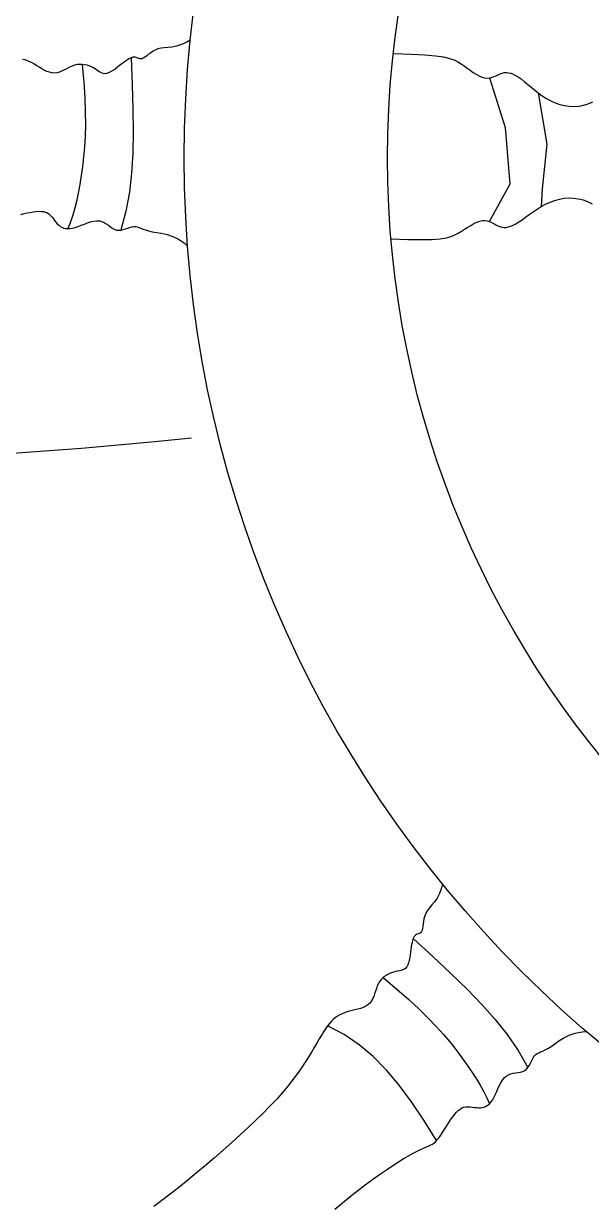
# Model space of a CAD drawing. Header units: inches. Extents: x 7.5 to 50, y 15.4 to 40.2.
# Drawn here: x 10.0119 to 10.0422, y 21.3504 to 21.4133 of the extents above; entities that cross this region are included whole.
import ezdxf

# ---------------------------------------------------------------- set-up
doc = ezdxf.new("R2010")
doc.units = ezdxf.units.IN
doc.header["$MEASUREMENT"] = 0
doc.layers.add('02', color=2, linetype='Continuous')

msp = doc.modelspace()

# ---------------------------------------------------------------- linework, layer by layer
at = {"layer": '02'}
for points in [[(10.02078442000317, 21.41246114928177), (10.02060704752336, 21.41235122348841), (10.02030916539486, 21.41221470597626), (10.02004297594073, 21.4121324031959), (10.01980487121734, 21.41208855932306), (10.01959124421234, 21.4120674185771), (10.01939848744775, 21.41205322514831), (10.01922299344557, 21.41203022322694), (10.01906167603563, 21.41198627215014), (10.01891353358048, 21.41192369172601), (10.01877808551769, 21.41184841688042), (10.01865485151763, 21.41176638256835), (10.0185433505522, 21.41168352373021), (10.01844310275744, 21.41160577529187), (10.01835362733807, 21.41153907219374), (10.0182744434988, 21.41148934937625), (10.01820485600735, 21.41146084787866), (10.01814330862369, 21.41145103317937), (10.01808802950661, 21.41145567685559), (10.01803724728058, 21.41147055049911), (10.0179891908029, 21.41149142567262), (10.01794208823237, 21.41151407396789), (10.01789416842627, 21.41153426696216), (10.01784366000908, 21.41154777623266), (10.01778899533208, 21.41155107813498), (10.01772942491341, 21.41154346818181), (10.01766440276521, 21.41152494662052), (10.01759338313247, 21.41149551374216), (10.01751582049298, 21.41145516982321), (10.01743116885888, 21.41140391509649), (10.01733888270798, 21.41134174988216), (10.01723841651808, 21.41126867444215), (10.0171297013713, 21.41118543914596), (10.01701457709539, 21.41109579490982), (10.01689536128658, 21.41100424271387), (10.01677437014411, 21.41091528359645), (10.01665392149705, 21.4108334185377), (10.01653633177745, 21.41076314857597), (10.01642391834873, 21.41070897470596), (10.01631899834144, 21.41067539792235), (10.01622309330384, 21.41066553262605), (10.01613454455043, 21.41067694663904), (10.01605089874472, 21.41070582118952), (10.01596970161888, 21.41074833746203), (10.01588849937077, 21.41080067668478), (10.01580483843106, 21.4108590200423), (10.0157162649976, 21.41091954877735), (10.01562032526824, 21.41097844405991), (10.01551520153414, 21.41103225062503), (10.01540162278804, 21.41107896710415), (10.01528095434885, 21.41111695566466), (10.01515456083695, 21.41114457845939), (10.01502380757126, 21.41116019764119), (10.01489006010349, 21.41116217534833), (10.01475468282121, 21.41114887374821), (10.01461904150899, 21.41111865497911), (10.01448422744404, 21.41107110923), (10.01435023829806, 21.41101073864517), (10.0142167986324, 21.41094327343414), (10.01408363254274, 21.41087444377732), (10.01395046412478, 21.4108099798697), (10.01381701793986, 21.41075561187714), (10.01368301785084, 21.41071707002371), (10.01354818841907, 21.41070008446074), (10.01341239087748, 21.41070870270156), (10.013276036405, 21.41074024141668), (10.01313967215362, 21.41079033456587), (10.01300384667235, 21.41085461613799), (10.01286910757887, 21.41092872009282), (10.01273600295651, 21.41100828041923), (10.01260508065577, 21.41108893109155), (10.01247688852715, 21.41116630608409), (10.01235161027405, 21.4112366762212), (10.01222797347697, 21.41129885975639), (10.01210434110369, 21.41135231177865), (10.01197907635476, 21.41139648742061), (10.01185054219793, 21.41143084178581)], [(10.03164810086134, 21.41174458273705), (10.03255577412899, 21.41171483798204), (10.0332786955824, 21.41167370029977), (10.03384325913618, 21.41162140074554), (10.03427585847209, 21.41155817040377), (10.03460288750473, 21.41148424031523), (10.03485074014868, 21.41139984154976), (10.03504581008571, 21.41130520517724), (10.0352144909976, 21.41120056226752), (10.03537863520439, 21.4110869404332), (10.03554192608687, 21.41096855350148), (10.03570350636262, 21.4108504118714), (10.0358625180507, 21.41073752589833), (10.03601810270454, 21.41063490598132), (10.0361694030417, 21.41054756250484), (10.03631556108127, 21.41048050585338), (10.0364557186095, 21.41043874639687), (10.03658930402714, 21.41042550221861), (10.0367168893991, 21.41043682206615), (10.03683933317195, 21.41046696240043), (10.03695749355945, 21.4105101796387), (10.03707222877535, 21.41056073025644), (10.03718439703341, 21.41061287068548), (10.0372948567802, 21.41066085735762), (10.03740446599665, 21.4106989467338), (10.03751418464351, 21.41072223019106), (10.03762537780683, 21.41072913888744), (10.03773951231967, 21.41071893892619), (10.03785805501509, 21.41069089638146), (10.03798247226047, 21.41064427735652), (10.03811423088889, 21.41057834795462), (10.03825479750055, 21.41049237424992), (10.03840563916135, 21.41038562236023), (10.03856789604294, 21.41025837681915), (10.03874140283558, 21.41011499595439), (10.03892566803376, 21.40996085658222), (10.03912020036484, 21.40980133550435), (10.03932450832333, 21.40964180949337), (10.03953810040372, 21.40948765535101), (10.03976048486772, 21.40934424987896), (10.03999117044265, 21.4092169698644), (10.04022948261815, 21.40911047939986), (10.04047401509713, 21.40902659172676), (10.04072317904326, 21.40896640739189), (10.04097538538742, 21.4089310269275), (10.04122904506045, 21.40892155089492), (10.04148256876039, 21.40893907982642), (10.04173436741809, 21.40898471423967), (10.04198285219724, 21.40905955471059), (10.04222649549599, 21.40916350016156)], [(10.01502380757126, 21.41116019764119), (10.01510651343967, 21.410214758923), (10.01516050477046, 21.40937133547519), (10.01518861231859, 21.40861687842077), (10.01519366800319, 21.40793833894092), (10.01517850257921, 21.40732266818774), (10.01514594726729, 21.40675681734243), (10.01509883352089, 21.40622773752799), (10.01503999232779, 21.40572237991106), (10.01497181136626, 21.40523050374137), (10.01489490437786, 21.40475310045546), (10.01480944109614, 21.4042939696166), (10.01471559148747, 21.40385691072985), (10.01461352551821, 21.40344572332939), (10.01450341315473, 21.40306420694939), (10.01438542436342, 21.40271616112401), (10.01425972911063, 21.40240538537288)], [(10.01762889283243, 21.41151023018134), (10.01768517358693, 21.41007656676189), (10.01772677762899, 21.40876637231228), (10.01774327880236, 21.40755868254306), (10.01772425095084, 21.40643253317936), (10.01765926745254, 21.40536695996085), (10.01753790215123, 21.40434099859809), (10.01734972842502, 21.40333368481621), (10.01708432011771, 21.40232405435487)], [(10.0367168893991, 21.41043682206615), (10.03756145229097, 21.40780494012248), (10.03780911680776, 21.4047692237447), (10.03672678470145, 21.40279640483747)], [(10.03932450832333, 21.40964180949337), (10.03977706823031, 21.40690134694993), (10.03953214226755, 21.40452222449782), (10.03948319009039, 21.40357966441039)], [(10.03146038231905, 21.40185328978365), (10.03236802112776, 21.40182250977629), (10.0330920771649, 21.4018154034358), (10.03365887053776, 21.4018299821411), (10.03409472088794, 21.40186425730023), (10.03442594808991, 21.40191624030664), (10.03467887178528, 21.40198394256837), (10.03487981208134, 21.40206537546434), (10.03505508861969, 21.40215855040257), (10.03522643637377, 21.40226098652889), (10.03539725024718, 21.40236823398406), (10.035566340941, 21.4024753506466), (10.0357325184578, 21.40257739440964), (10.035894593033, 21.40266942315171), (10.03605137536767, 21.40274649478048), (10.03620167499873, 21.40280366715994), (10.03634430286008, 21.40283599819774), (10.03647847384679, 21.40284031505249), (10.03660502195823, 21.40282052206127), (10.03672518631908, 21.40278229288484), (10.03684020558837, 21.40273130114034), (10.03695131889078, 21.40267322045944), (10.03705976511817, 21.40261372447382), (10.03716678316238, 21.40255848681515), (10.03727361191529, 21.40251318112966), (10.03738153590354, 21.40248264118524), (10.0374920219602, 21.4024683414256), (10.03760658255312, 21.4024709164161), (10.0377267296845, 21.40249100075122), (10.03785397582221, 21.40252922901087), (10.03798983320127, 21.40258623576043), (10.03813581452238, 21.40266265559436), (10.03829343155491, 21.40275912307803), (10.03846380374859, 21.40287527837169), (10.03864647545385, 21.40300678378222), (10.03884059870149, 21.40314830721142), (10.03904532435815, 21.40329451653194), (10.03925980445462, 21.40344007964556), (10.03948319009039, 21.40357966441039), (10.03971463259774, 21.40370793871367), (10.03995328377466, 21.40381957047172), (10.04019815991166, 21.40390995084559), (10.04044773713219, 21.40397736428091), (10.04070035651791, 21.40402081852623), (10.04095435938331, 21.40403932134465), (10.04120808681007, 21.40403188047018), (10.04145987987983, 21.40399750365138), (10.04170807967427, 21.40393519865135), (10.04195102774072, 21.4038439732041), (10.04218720625619, 21.40372402990139)], [(10.01175585952121, 21.40316279163486), (10.01192805966827, 21.40320163226821), (10.01209671380463, 21.40323829186051), (10.01225923099089, 21.4032706798254), (10.0124146566214, 21.40329706853041), (10.01256244610529, 21.40331582107425), (10.01270205438602, 21.40332530057018), (10.01283293687272, 21.40332387013147), (10.01295454827602, 21.40330989284227), (10.01306634400505, 21.4032817318304), (10.01316777923609, 21.40323775019457), (10.01325876293237, 21.40317722035358), (10.01334102223161, 21.40310305191921), (10.0134167378256, 21.40301906382334), (10.01348809063899, 21.40292907502695), (10.01355726159643, 21.40283690443281), (10.01362643185536, 21.40274637100189), (10.01369778210762, 21.40266129365151), (10.01377349351066, 21.40258549131355), (10.01385547434445, 21.40252219187929), (10.01394454277585, 21.4024722589758), (10.01404124409425, 21.4024359652041), (10.01414612452033, 21.40241358313612), (10.01425972911063, 21.40240538537288), (10.01438260338734, 21.40241164450087), (10.01451529333833, 21.402432633092), (10.01465834448579, 21.4024686237473), (10.01481171142775, 21.40251888887102), (10.01497298669535, 21.40257870008023), (10.0151391714299, 21.40264232886799), (10.01530726700555, 21.40270404665458), (10.01547427526209, 21.40275812491851), (10.015637197108, 21.40279883510917), (10.01579303461592, 21.40282044867596), (10.01593878869432, 21.40281723708282), (10.01607236945535, 21.40278565420264), (10.01619532033335, 21.40273088358769), (10.01631009350064, 21.40266029122828), (10.01641914089675, 21.40258124310018), (10.01652491446118, 21.4025011051937), (10.01662986636627, 21.40242724347005), (10.01673644831869, 21.40236702391955), (10.01684711272362, 21.40232781251795), (10.01696353922132, 21.40231474728458), (10.01708432011771, 21.40232405435487), (10.01720727565232, 21.40234973195144), (10.01733022606465, 21.40238577822416), (10.01745099112856, 21.40242619139568), (10.01756739154923, 21.40246496963042), (10.0176772471005, 21.40249611112191), (10.01777837802189, 21.40251361404913), (10.01787004763725, 21.40251303345682), (10.01795729160774, 21.40249615175086), (10.018046588446, 21.40246630815924), (10.01814441713038, 21.4024268419245), (10.01825725640635, 21.40238109230373), (10.01839158501941, 21.40233239855403), (10.01855388124938, 21.40228409988882), (10.01875062430742, 21.40223953556521), (10.01898574763442, 21.4021992265854), (10.01925300322007, 21.40215242090304), (10.01954359844792, 21.4020855482169), (10.01984874046872, 21.40198503825483), (10.02015963643323, 21.40183732071561), (10.02046749302651, 21.40162882531255), (10.02064295722636, 21.40146117416695)], [(10.03422040659468, 21.3674517971023), (10.03417271449695, 21.3672486465886), (10.0340586125804, 21.36694147969789), (10.03392858504782, 21.36669505833667), (10.03379122195299, 21.36649569065154), (10.03365511358249, 21.36632968478913), (10.03352885022293, 21.36618334889605), (10.03342102192807, 21.36604299111892), (10.03333803154062, 21.36589784440836), (10.0332775300322, 21.36574884081453), (10.0332349811634, 21.36559983722069), (10.03320584846194, 21.36545469049558), (10.03318559545557, 21.36531725749334), (10.03316968590486, 21.3651913950827), (10.03315358357037, 21.36508096010326), (10.0331327515142, 21.36498980946741), (10.03310369937214, 21.36492045009178), (10.03306711865122, 21.36486998934667), (10.03302474696654, 21.36483418469394), (10.03297832123469, 21.36480879356638), (10.03292957907076, 21.36478957342585), (10.03288025785702, 21.36477228173423), (10.03283209497574, 21.36475267592429), (10.03278682757634, 21.36472651344335), (10.03274583890568, 21.3646901945696), (10.03270909729878, 21.36464269080276), (10.03267621648963, 21.36458361645888), (10.03264681021216, 21.36451258583944), (10.03262049243319, 21.36442921326049), (10.03259687735233, 21.36433311303805), (10.03257557870354, 21.36422389948817), (10.03255621045361, 21.3641011869269), (10.03253819355275, 21.36396545745917), (10.03252017641905, 21.36382066436014), (10.03250061515252, 21.36367162873754), (10.03247796538751, 21.36352317164089), (10.03245068252551, 21.36338011416334), (10.03241722243371, 21.36324727738353), (10.03237604097928, 21.36312948239462), (10.03232559356372, 21.36303155026068), (10.03226475421804, 21.36295675932448), (10.03219406986143, 21.36290221692722), (10.03211450580972, 21.36286348767423), (10.03202702737878, 21.3628361361854), (10.03193259941879, 21.36281572703698), (10.03183218724559, 21.36279782483431), (10.03172675594221, 21.36277799419728), (10.03161727105732, 21.36275179971668), (10.03150489045772, 21.36271551308997), (10.03139154454227, 21.36266823438306), (10.03127935695927, 21.36260977075396), (10.03117045112419, 21.36253992936069), (10.03106695021967, 21.36245851736127), (10.03097097789402, 21.36236534191372), (10.0308846575627, 21.36226021019062), (10.03081011240835, 21.36214292932087), (10.03074840437154, 21.36201398143854), (10.03069634832907, 21.36187654845086), (10.03064969721715, 21.36173448722653), (10.03060420443769, 21.36159165463429), (10.03055562315974, 21.36145190752828), (10.03049970631952, 21.36131910277724), (10.03043220731895, 21.36119709724986), (10.03034887909423, 21.36108974781488), (10.0302467616694, 21.36099981856493), (10.03012804318684, 21.36092570245925), (10.02999619794543, 21.36086469969556), (10.02985470094251, 21.36081411047159), (10.02970702647696, 21.36077123497049), (10.02955664977896, 21.36073337340455), (10.02940704491454, 21.36069782597148), (10.02926168711389, 21.36066189282534), (10.02912334287073, 21.3606230670495), (10.02899194815661, 21.36057961302246), (10.02886673043947, 21.36052998802294), (10.02874691788572, 21.36047264928599), (10.02863173842895, 21.36040605406121), (10.02852041953708, 21.36032865962731), (10.02841218937653, 21.36023892320478), (10.02830627541523, 21.36013530207234), (10.02820177729706, 21.36001647846675), (10.0280972791789, 21.35988203455887), (10.02799123669508, 21.35973177749216), (10.02788210571277, 21.3595655144392), (10.02776834163348, 21.35938305257256), (10.02764840055722, 21.35918419902115), (10.02752073788549, 21.35896876095754), (10.02738380925263, 21.35873654555432), (10.02723594177048, 21.35848752063718), (10.02707494776229, 21.35822229692091), (10.02689851079601, 21.35794164574433), (10.02670431420672, 21.35764633848991), (10.02649004156235, 21.35733714654013), (10.02625337643082, 21.3570148412629), (10.02599200238007, 21.35668019401161), (10.02570360297802, 21.35633397619782), (10.02538663385901, 21.35597699130555), (10.02504263938869, 21.35561017141405), (10.02467393599915, 21.35523448074779), (10.02428284012246, 21.35485088348756), (10.02387166819069, 21.35446034387238), (10.02344273663591, 21.35406382609759), (10.02299836212303, 21.3536622943731), (10.02254086108412, 21.35325671292336), (10.02207283935974, 21.35284856019386), (10.02159806135575, 21.3524413716597), (10.02112058065365, 21.35203919704615), (10.02064445153344, 21.35164608603478), (10.02017372711095, 21.35126608837997), (10.01971246189903, 21.35090325374873), (10.01926470924634, 21.35056163190999), (10.01883452296722, 21.35024527254533)], [(10.03266151323448, 21.36454810114189), (10.03371506281662, 21.36357414440969), (10.03467092876787, 21.36267711557699), (10.03553656260016, 21.36183481812729), (10.03631941559258, 21.36102505551495), (10.03702693948987, 21.36022563122348), (10.03766658533829, 21.35941434870725), (10.0382458048826, 21.35856901143521), (10.03877204940188, 21.35766742289085)], [(10.03106695021967, 21.36245851736127), (10.03179395831655, 21.36184847307701), (10.03242852612863, 21.36129026013911), (10.03298188307787, 21.36077665362351), (10.03346525765489, 21.36030042856252), (10.03388987904879, 21.35985436000298), (10.03426697598304, 21.35943122299174), (10.0346077774139, 21.3590237925611), (10.03492351229767, 21.35862484378701), (10.03522311015519, 21.35822882367317), (10.03550630369688, 21.35783686709434), (10.03577052666339, 21.35745178088215), (10.03601321209687, 21.35707637189731), (10.03623179397079, 21.35671344697145), (10.03642370579298, 21.35636581296527), (10.03658638060558, 21.35603627669585), (10.03671725214924, 21.35572764500936)], [(10.03390151080209, 21.35376577094681), (10.0332341408776, 21.35484707042011), (10.03257712353486, 21.35583252718167), (10.03191697415429, 21.35672481024191), (10.03124020811635, 21.35752658858215), (10.03053334010298, 21.35824053118373), (10.02978288596029, 21.35886930705707), (10.02897536060306, 21.35941558518349), (10.0280972791789, 21.35988203455887)], [(10.02848567142616, 21.35009842282413), (10.02889105239417, 21.35044480140747), (10.02929952186066, 21.35077960939922), (10.02970644696149, 21.35110072553758), (10.03010719483252, 21.35140602853168), (10.03049713260959, 21.35169339710516), (10.03087207772302, 21.35196096712858), (10.03122964924666, 21.35220790291456), (10.03156791701446, 21.35243362596626), (10.03188495062756, 21.35263755772863), (10.03217881945427, 21.35281911967574), (10.03244759332853, 21.35297773328163), (10.0326893418515, 21.35311282000581), (10.0329021346243, 21.35322380132235), (10.03308507059234, 21.35331115933619), (10.03324136724229, 21.35337961870497), (10.03337527163792, 21.35343496470265), (10.03349103037733, 21.35348298266141), (10.03359289029147, 21.35352945785522), (10.03368509821127, 21.35358017558716), (10.03377190120052, 21.35364092114575), (10.03385754609014, 21.35371747983405), (10.03394547528121, 21.35381406204502), (10.03403591415378, 21.35392857867661), (10.03412828319239, 21.35405736568752), (10.03422200358006, 21.35419675908012), (10.03431649626697, 21.35434309484223), (10.03441118197049, 21.35449270894711), (10.03450548140797, 21.35464193739714), (10.03459881576243, 21.35478711618013), (10.03469083089846, 21.35492493482267), (10.03478207373525, 21.35505349700649), (10.03487331657204, 21.35517126001029), (10.03496533170807, 21.35527668105457), (10.03505889097693, 21.35536821740349), (10.03515476667787, 21.35544432630665), (10.03525373111012, 21.35550346498454), (10.03535655610728, 21.35554409071589), (10.0354636926623, 21.35556562493108), (10.03557430351618, 21.35557134598745), (10.03568723126779, 21.35556549642312), (10.0358013168862, 21.35555231880532), (10.03591540273744, 21.35553605568672), (10.03602833025622, 21.35552094960546), (10.03613894134293, 21.3555112431142), (10.03624607766512, 21.35551117878018), (10.03634880627039, 21.35552438848496), (10.03644709502812, 21.35555206142559), (10.0365411369549, 21.35559477612802), (10.03663112483452, 21.3556531111473), (10.03671725214924, 21.35572764500936), (10.03679971168282, 21.3558189562547), (10.03687869645189, 21.35592762340926), (10.03695439970586, 21.35605422501354), (10.037027303637, 21.35619821470133), (10.03709904946852, 21.35635454636319), (10.03717156736645, 21.35651704902663), (10.03724678796249, 21.35667955169007), (10.03732664142269, 21.35683588338103), (10.03741305837872, 21.35697987309792), (10.03750796876381, 21.35710534983915), (10.03761330344248, 21.35720614260314), (10.03773009175899, 21.3572782659841), (10.03785576000343, 21.35732647677029), (10.03798683317843, 21.35735771731667), (10.03811983675229, 21.35737893000729), (10.0382512959605, 21.35739705718257), (10.03837773627135, 21.35741904119747), (10.03849568292032, 21.35745182445059), (10.03860166091005, 21.35750234926778), (10.03869322551879, 21.35757543675678), (10.03877204940188, 21.35766742289085), (10.03884083525742, 21.35777252238146), (10.03890228578354, 21.35788494992554), (10.03895910321268, 21.35799892023457), (10.03901399024296, 21.35810864800548), (10.03906964957248, 21.35820834794973), (10.03912878343369, 21.35829223476427), (10.03919401419814, 21.3583566444369), (10.03926764223258, 21.35840639804625), (10.03935188734437, 21.35844843794727), (10.03944896957371, 21.35848970648036), (10.03956110872793, 21.35853714600049), (10.03969052508007, 21.35859769887717), (10.03983943820464, 21.35867830745079), (10.04001006814185, 21.35878591407633), (10.0402048281813, 21.35892366851582), (10.04042690321337, 21.35907955020335), (10.04067967114504, 21.3592377459801), (10.04096651034894, 21.35938244267269), (10.0412907989649, 21.35949782713684), (10.04165591513271, 21.35956808622829), (10.04189853420946, 21.35957361081925)]]:
    msp.add_lwpolyline(points, dxfattribs=at)
for radius in [0.06137185799310904, 0.05054468000910903]:
    msp.add_circle((10.08183350744191, 21.40617514369038), radius, dxfattribs=at)
msp.add_arc((9.992482835235997, 21.66777535115504), 0.2779892803028675, 250.0664933504339, 275.8560774103674, dxfattribs=at)

doc.saveas('drawing.dxf')
